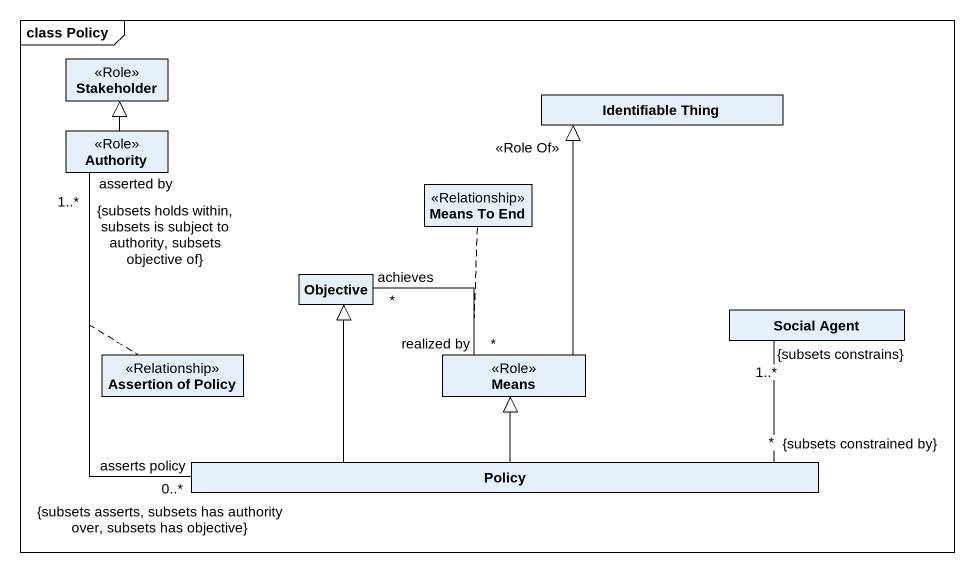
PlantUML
@startuml
mainframe class Policy
hide circle
hide empty members
class Stakeholder <<Role>>
class Authority <<Role>>
class "Identifiable Thing" as Identifiable_Thing
class "Means To End" as Means_To_End <<Relationship>>
class Objective
class "Assertion of Policy" as Assertion_of_Policy <<Relationship>>
class Means <<Role>>
class "Social Agent" as Social_Agent
class Policy
Authority -up-|> Stakeholder
Authority "asserted by\n1..*\n{subsets holds within, subsets is subject to authority, subsets objective of}" -- "asserts policy\n0..*\n{subsets asserts, subsets has authority over, subsets has objective}" Policy
(Authority, Policy) .. Assertion_of_Policy
Means -up-|> Identifiable_Thing : <<Role Of>>
Means "realized by\n*" -left- "achieves\n*" Objective
(Means, Objective) .. Means_To_End
Policy -up-|> Objective
Policy -up-|> Means
Policy "*\n{subsets constrained by}" -right- "1..*\n{subsets constrains}" Social_Agent
@enduml
